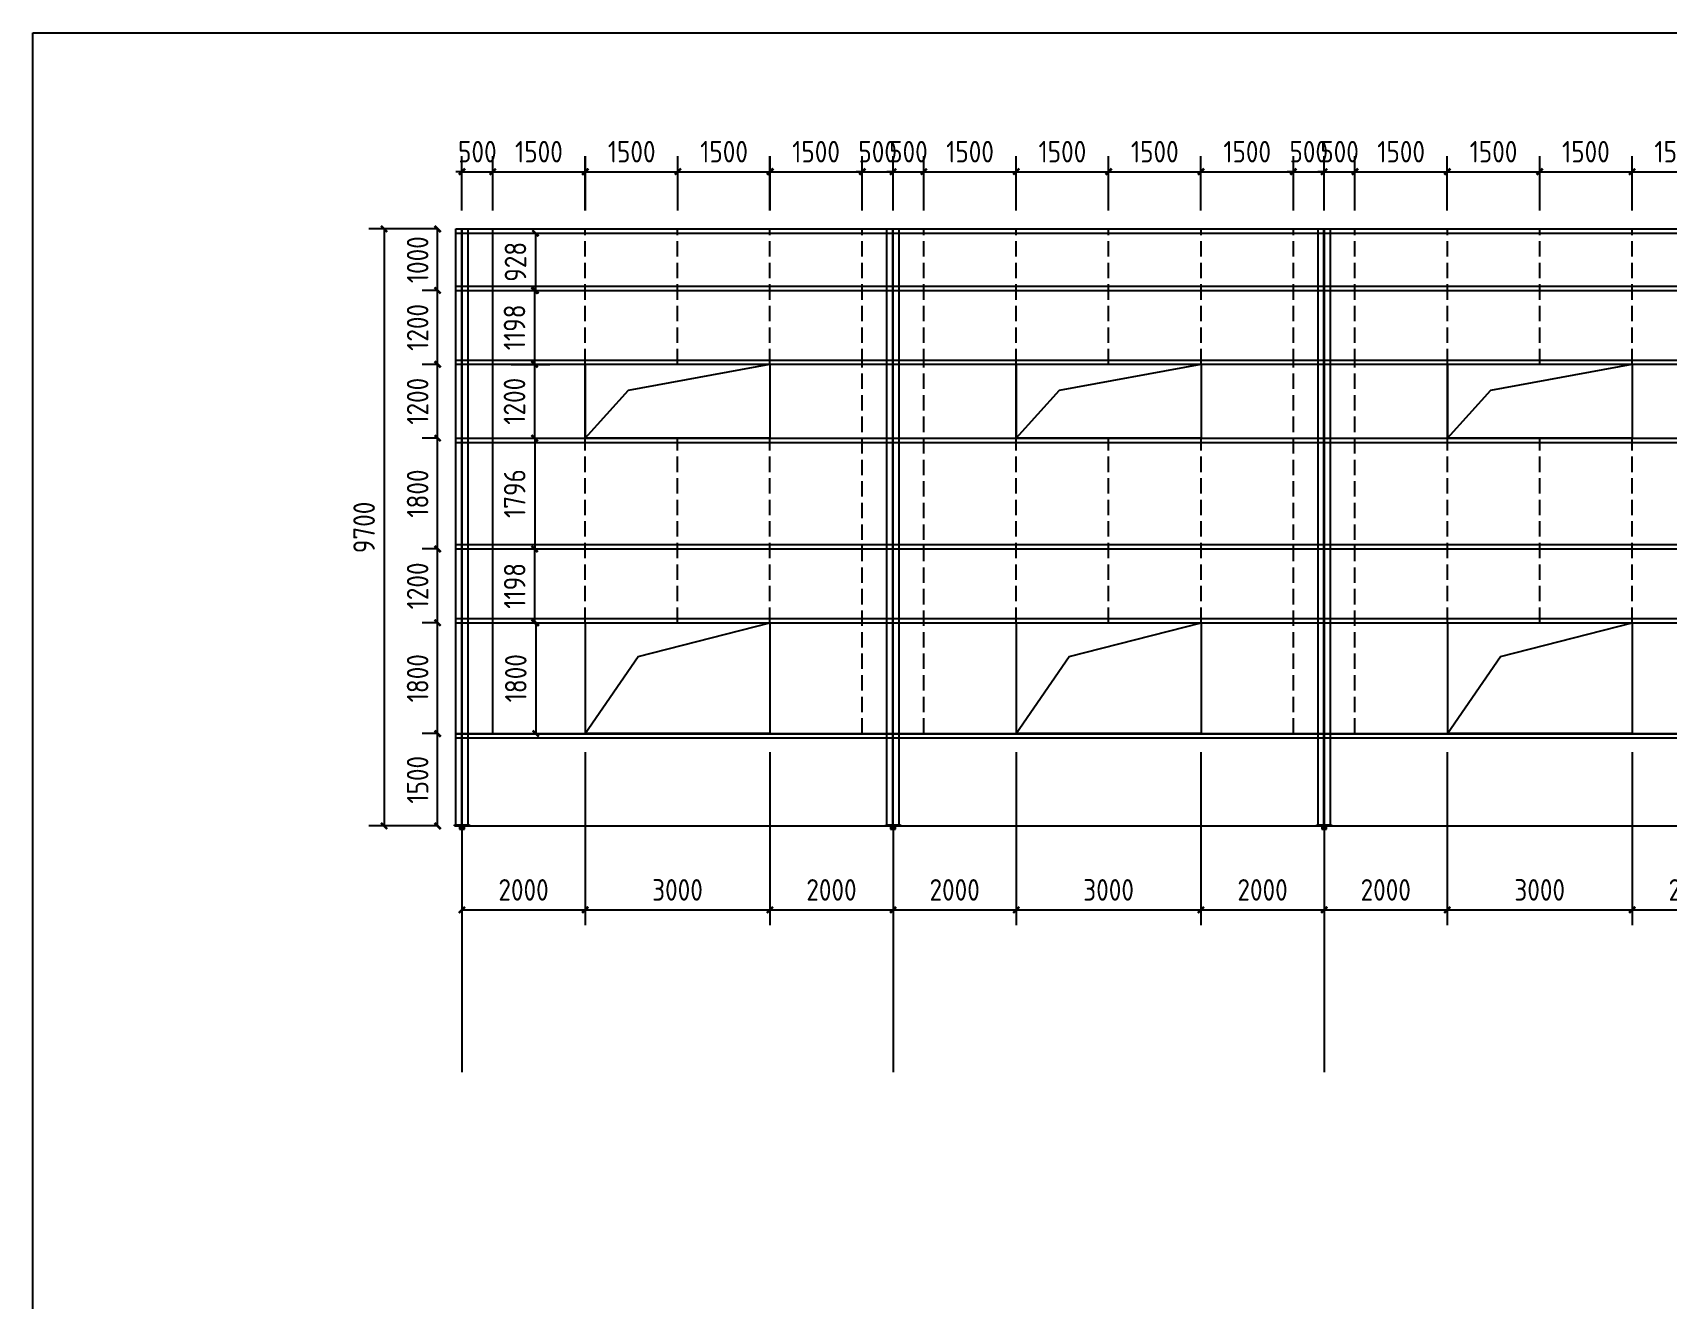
# Model space of a CAD drawing. Extents: x 102162 to 621267, y -39398 to 328893.
# Drawn here: x 414012 to 440554, y 181522 to 202102 of the extents above; entities that cross this region are included whole.
import ezdxf

# ---------------------------------------------------------------- set-up
doc = ezdxf.new("R2010")
doc.units = 0
doc.header["$LTSCALE"] = 1000
doc.header["$MEASUREMENT"] = 0
doc.linetypes.add('DASH', pattern=[0.35, 0.25, -0.1])
doc.layers.add('AXIS', color=3, linetype='Continuous')
doc.layers.add('DOTE', color=1, linetype='Continuous')
doc.styles.get("Standard").update_dxf_attribs({"font": 'gbenor.shx', "bigfont": 'gbcbig.shx'})
doc.dimstyles.get("Standard").update_dxf_attribs({"dimscale": 100, "dimtxt": 3.5, "dimasz": 1, "dimexe": 2.5, "dimexo": 3, "dimgap": 1.5, "dimtad": 1, "dimdec": 0, "dimzin": 0, "dimdsep": 46, "dimtxsty": 'Standard', "dimblk": 'ARCHTICK', "dimcen": 0.09, "dimadec": 0, "dimazin": 0, "dimtfac": 1, "dimtdec": 0, "dimtix": 1, "dimtmove": 2, "dimatfit": 3, "dimfxl": 1, "dimtolj": 1, "dimtzin": 0, "dimarcsym": 0})

# ---------------------------------------------------------------- blocks, each defined once
blk = doc.blocks.new('_ArchTick')
at = {"color": 0, "linetype": 'ByBlock', "const_width": 0.4}
blk.add_lwpolyline([(-0.5, -0.5), (0.5, 0.5)], dxfattribs=at)
blk = doc.blocks.new('*D9393')
at = {"color": 0, "lineweight": -2}
for p, q in [((420582, 190713), (420337, 190713)), ((420587, 189213), (420587, 190713)), ((420562, 189213), (420337, 189213))]:
    blk.add_line(p, q, dxfattribs=at)
at = {"layer": 'Defpoints', "color": 0}
for p in [(420587, 190713), (420882, 190713), (420862, 189213)]:
    blk.add_point(p, dxfattribs=at)
at = {"color": 0, "lineweight": -2, "xscale": 100, "yscale": 100, "zscale": 100}
for p, rotation in [((420587, 190713), 90), ((420587, 189213), 270)]:
    blk.add_blockref('_ArchTick', p, dxfattribs=dict(at, rotation=rotation))
at = {"color": 0, "insert": (420262, 189963), "char_height": 350, "attachment_point": 5, "rotation": 90}
blk.add_mtext('\\A1;1500', dxfattribs=at)
blk = doc.blocks.new('*D9394')
at = {"color": 0, "lineweight": -2}
for p, q in [((420582, 192513), (420337, 192513)), ((420587, 190713), (420587, 192513)), ((420582, 190713), (420337, 190713))]:
    blk.add_line(p, q, dxfattribs=at)
at = {"layer": 'Defpoints', "color": 0}
for p in [(420587, 192513), (420882, 192513), (420882, 190713)]:
    blk.add_point(p, dxfattribs=at)
at = {"color": 0, "lineweight": -2, "xscale": 100, "yscale": 100, "zscale": 100}
for p, rotation in [((420587, 192513), 90), ((420587, 190713), 270)]:
    blk.add_blockref('_ArchTick', p, dxfattribs=dict(at, rotation=rotation))
at = {"color": 0, "insert": (420262, 191613), "char_height": 350, "attachment_point": 5, "rotation": 90}
blk.add_mtext('\\A1;1800', dxfattribs=at)
blk = doc.blocks.new('*D9395')
at = {"color": 0, "lineweight": -2}
for p, q in [((420582, 193713), (420337, 193713)), ((420587, 192513), (420587, 193713)), ((420582, 192513), (420337, 192513))]:
    blk.add_line(p, q, dxfattribs=at)
at = {"layer": 'Defpoints', "color": 0}
for p in [(420587, 193713), (420882, 193713), (420882, 192513)]:
    blk.add_point(p, dxfattribs=at)
at = {"color": 0, "lineweight": -2, "xscale": 100, "yscale": 100, "zscale": 100}
for p, rotation in [((420587, 193713), 90), ((420587, 192513), 270)]:
    blk.add_blockref('_ArchTick', p, dxfattribs=dict(at, rotation=rotation))
at = {"color": 0, "insert": (420262, 193113), "char_height": 350, "attachment_point": 5, "rotation": 90}
blk.add_mtext('\\A1;1200', dxfattribs=at)
blk = doc.blocks.new('*D9396')
at = {"color": 0, "lineweight": -2}
for p, q in [((420582, 195513), (420337, 195513)), ((420587, 193713), (420587, 195513)), ((420582, 193713), (420337, 193713))]:
    blk.add_line(p, q, dxfattribs=at)
at = {"layer": 'Defpoints', "color": 0}
for p in [(420587, 195513), (420882, 195513), (420882, 193713)]:
    blk.add_point(p, dxfattribs=at)
at = {"color": 0, "lineweight": -2, "xscale": 100, "yscale": 100, "zscale": 100}
for p, rotation in [((420587, 195513), 90), ((420587, 193713), 270)]:
    blk.add_blockref('_ArchTick', p, dxfattribs=dict(at, rotation=rotation))
at = {"color": 0, "insert": (420262, 194613), "char_height": 350, "attachment_point": 5, "rotation": 90}
blk.add_mtext('\\A1;1800', dxfattribs=at)
blk = doc.blocks.new('*D9397')
at = {"color": 0, "lineweight": -2}
for p, q in [((420582, 196713), (420337, 196713)), ((420587, 195513), (420587, 196713)), ((420582, 195513), (420337, 195513))]:
    blk.add_line(p, q, dxfattribs=at)
at = {"layer": 'Defpoints', "color": 0}
for p in [(420587, 196713), (420882, 196713), (420882, 195513)]:
    blk.add_point(p, dxfattribs=at)
at = {"color": 0, "lineweight": -2, "xscale": 100, "yscale": 100, "zscale": 100}
for p, rotation in [((420587, 196713), 90), ((420587, 195513), 270)]:
    blk.add_blockref('_ArchTick', p, dxfattribs=dict(at, rotation=rotation))
at = {"color": 0, "insert": (420262, 196113), "char_height": 350, "attachment_point": 5, "rotation": 90}
blk.add_mtext('\\A1;1200', dxfattribs=at)
blk = doc.blocks.new('*D9398')
at = {"color": 0, "lineweight": -2}
for p, q in [((420582, 197913), (420337, 197913)), ((420587, 196713), (420587, 197913)), ((420582, 196713), (420337, 196713))]:
    blk.add_line(p, q, dxfattribs=at)
at = {"layer": 'Defpoints', "color": 0}
for p in [(420587, 197913), (420882, 197913), (420882, 196713)]:
    blk.add_point(p, dxfattribs=at)
at = {"color": 0, "lineweight": -2, "xscale": 100, "yscale": 100, "zscale": 100}
for p, rotation in [((420587, 197913), 90), ((420587, 196713), 270)]:
    blk.add_blockref('_ArchTick', p, dxfattribs=dict(at, rotation=rotation))
at = {"color": 0, "insert": (420262, 197313), "char_height": 350, "attachment_point": 5, "rotation": 90}
blk.add_mtext('\\A1;1200', dxfattribs=at)
blk = doc.blocks.new('*D9399')
at = {"color": 0, "lineweight": -2}
for p, q in [((420582, 198913), (420337, 198913)), ((420587, 197913), (420587, 198913)), ((420582, 197913), (420337, 197913))]:
    blk.add_line(p, q, dxfattribs=at)
at = {"layer": 'Defpoints', "color": 0}
for p in [(420587, 198913), (420882, 198913), (420882, 197913)]:
    blk.add_point(p, dxfattribs=at)
at = {"color": 0, "lineweight": -2, "xscale": 100, "yscale": 100, "zscale": 100}
for p, rotation in [((420587, 198913), 90), ((420587, 197913), 270)]:
    blk.add_blockref('_ArchTick', p, dxfattribs=dict(at, rotation=rotation))
at = {"color": 0, "insert": (420262, 198413), "char_height": 350, "attachment_point": 5, "rotation": 90}
blk.add_mtext('\\A1;1000', dxfattribs=at)
blk = doc.blocks.new('*D9400')
at = {"color": 0, "lineweight": -2}
for p, q in [((420582, 198913), (419468, 198913)), ((419718, 198913), (419718, 189213)), ((420582, 189213), (419468, 189213))]:
    blk.add_line(p, q, dxfattribs=at)
at = {"layer": 'Defpoints', "color": 0}
for p in [(420882, 198913), (419718, 189213), (420882, 189213)]:
    blk.add_point(p, dxfattribs=at)
at = {"color": 0, "lineweight": -2, "xscale": 100, "yscale": 100, "zscale": 100}
for p, rotation in [((419718, 198913), 90), ((419718, 189213), 270)]:
    blk.add_blockref('_ArchTick', p, dxfattribs=dict(at, rotation=rotation))
at = {"color": 0, "insert": (419393, 194063), "char_height": 350, "attachment_point": 5, "rotation": 90}
blk.add_mtext('\\A1;9700', dxfattribs=at)
blk = doc.blocks.new('*D9330')
at = {"color": 0, "lineweight": -2}
for p, q in [((422982, 190413), (422982, 187599)), ((420982, 188913), (420982, 187599)), ((420982, 187849), (422982, 187849))]:
    blk.add_line(p, q, dxfattribs=at)
at = {"layer": 'Defpoints', "color": 0}
for p in [(422982, 190713), (420982, 189213), (422982, 187849)]:
    blk.add_point(p, dxfattribs=at)
at = {"color": 0, "lineweight": -2, "xscale": 100, "yscale": 100, "zscale": 100, "rotation": 180}
blk.add_blockref('_ArchTick', (420982, 187849), dxfattribs=at)
at = {"color": 0, "lineweight": -2, "xscale": 100, "yscale": 100, "zscale": 100}
blk.add_blockref('_ArchTick', (422982, 187849), dxfattribs=at)
at = {"color": 0, "insert": (421982, 188174), "char_height": 350, "attachment_point": 5}
blk.add_mtext('\\A1;2000', dxfattribs=at)
blk = doc.blocks.new('*D9331')
at = {"color": 0, "lineweight": -2}
for p, q in [((422982, 190413), (422982, 187599)), ((425982, 190413), (425982, 187599)), ((422982, 187849), (425982, 187849))]:
    blk.add_line(p, q, dxfattribs=at)
at = {"layer": 'Defpoints', "color": 0}
for p in [(422982, 190713), (425982, 190713), (425982, 187849)]:
    blk.add_point(p, dxfattribs=at)
at = {"color": 0, "lineweight": -2, "xscale": 100, "yscale": 100, "zscale": 100, "rotation": 180}
blk.add_blockref('_ArchTick', (422982, 187849), dxfattribs=at)
at = {"color": 0, "lineweight": -2, "xscale": 100, "yscale": 100, "zscale": 100}
blk.add_blockref('_ArchTick', (425982, 187849), dxfattribs=at)
at = {"color": 0, "insert": (424482, 188174), "char_height": 350, "attachment_point": 5}
blk.add_mtext('\\A1;3000', dxfattribs=at)
blk = doc.blocks.new('*D9332')
at = {"color": 0, "lineweight": -2}
for p, q in [((425982, 190413), (425982, 187599)), ((427982, 188913), (427982, 187599)), ((425982, 187849), (427982, 187849))]:
    blk.add_line(p, q, dxfattribs=at)
at = {"layer": 'Defpoints', "color": 0}
for p in [(425982, 190713), (427982, 189213), (427982, 187849)]:
    blk.add_point(p, dxfattribs=at)
at = {"color": 0, "lineweight": -2, "xscale": 100, "yscale": 100, "zscale": 100, "rotation": 180}
blk.add_blockref('_ArchTick', (425982, 187849), dxfattribs=at)
at = {"color": 0, "lineweight": -2, "xscale": 100, "yscale": 100, "zscale": 100}
blk.add_blockref('_ArchTick', (427982, 187849), dxfattribs=at)
at = {"color": 0, "insert": (426982, 188174), "char_height": 350, "attachment_point": 5}
blk.add_mtext('\\A1;2000', dxfattribs=at)
blk = doc.blocks.new('*D9333')
at = {"color": 0, "lineweight": -2}
for p, q in [((429982, 190413), (429982, 187599)), ((427982, 188913), (427982, 187599)), ((427982, 187849), (429982, 187849))]:
    blk.add_line(p, q, dxfattribs=at)
at = {"layer": 'Defpoints', "color": 0}
for p in [(429982, 190713), (427982, 189213), (429982, 187849)]:
    blk.add_point(p, dxfattribs=at)
at = {"color": 0, "lineweight": -2, "xscale": 100, "yscale": 100, "zscale": 100, "rotation": 180}
blk.add_blockref('_ArchTick', (427982, 187849), dxfattribs=at)
at = {"color": 0, "lineweight": -2, "xscale": 100, "yscale": 100, "zscale": 100}
blk.add_blockref('_ArchTick', (429982, 187849), dxfattribs=at)
at = {"color": 0, "insert": (428982, 188174), "char_height": 350, "attachment_point": 5}
blk.add_mtext('\\A1;2000', dxfattribs=at)
blk = doc.blocks.new('*D9334')
at = {"color": 0, "lineweight": -2}
for p, q in [((429982, 190413), (429982, 187599)), ((432982, 190413), (432982, 187599)), ((429982, 187849), (432982, 187849))]:
    blk.add_line(p, q, dxfattribs=at)
at = {"layer": 'Defpoints', "color": 0}
for p in [(429982, 190713), (432982, 190713), (432982, 187849)]:
    blk.add_point(p, dxfattribs=at)
at = {"color": 0, "lineweight": -2, "xscale": 100, "yscale": 100, "zscale": 100, "rotation": 180}
blk.add_blockref('_ArchTick', (429982, 187849), dxfattribs=at)
at = {"color": 0, "lineweight": -2, "xscale": 100, "yscale": 100, "zscale": 100}
blk.add_blockref('_ArchTick', (432982, 187849), dxfattribs=at)
at = {"color": 0, "insert": (431482, 188174), "char_height": 350, "attachment_point": 5}
blk.add_mtext('\\A1;3000', dxfattribs=at)
blk = doc.blocks.new('*D9335')
at = {"color": 0, "lineweight": -2}
for p, q in [((432982, 190413), (432982, 187599)), ((434982, 188913), (434982, 187599)), ((432982, 187849), (434982, 187849))]:
    blk.add_line(p, q, dxfattribs=at)
at = {"layer": 'Defpoints', "color": 0}
for p in [(432982, 190713), (434982, 189213), (434982, 187849)]:
    blk.add_point(p, dxfattribs=at)
at = {"color": 0, "lineweight": -2, "xscale": 100, "yscale": 100, "zscale": 100, "rotation": 180}
blk.add_blockref('_ArchTick', (432982, 187849), dxfattribs=at)
at = {"color": 0, "lineweight": -2, "xscale": 100, "yscale": 100, "zscale": 100}
blk.add_blockref('_ArchTick', (434982, 187849), dxfattribs=at)
at = {"color": 0, "insert": (433982, 188174), "char_height": 350, "attachment_point": 5}
blk.add_mtext('\\A1;2000', dxfattribs=at)
blk = doc.blocks.new('*D9336')
at = {"color": 0, "lineweight": -2}
for p, q in [((436982, 190413), (436982, 187599)), ((434982, 188913), (434982, 187599)), ((434982, 187849), (436982, 187849))]:
    blk.add_line(p, q, dxfattribs=at)
at = {"layer": 'Defpoints', "color": 0}
for p in [(436982, 190713), (434982, 189213), (436982, 187849)]:
    blk.add_point(p, dxfattribs=at)
at = {"color": 0, "lineweight": -2, "xscale": 100, "yscale": 100, "zscale": 100, "rotation": 180}
blk.add_blockref('_ArchTick', (434982, 187849), dxfattribs=at)
at = {"color": 0, "lineweight": -2, "xscale": 100, "yscale": 100, "zscale": 100}
blk.add_blockref('_ArchTick', (436982, 187849), dxfattribs=at)
at = {"color": 0, "insert": (435982, 188174), "char_height": 350, "attachment_point": 5}
blk.add_mtext('\\A1;2000', dxfattribs=at)
blk = doc.blocks.new('*D9337')
at = {"color": 0, "lineweight": -2}
for p, q in [((436982, 190413), (436982, 187599)), ((439982, 190413), (439982, 187599)), ((436982, 187849), (439982, 187849))]:
    blk.add_line(p, q, dxfattribs=at)
at = {"layer": 'Defpoints', "color": 0}
for p in [(436982, 190713), (439982, 190713), (439982, 187849)]:
    blk.add_point(p, dxfattribs=at)
at = {"color": 0, "lineweight": -2, "xscale": 100, "yscale": 100, "zscale": 100, "rotation": 180}
blk.add_blockref('_ArchTick', (436982, 187849), dxfattribs=at)
at = {"color": 0, "lineweight": -2, "xscale": 100, "yscale": 100, "zscale": 100}
blk.add_blockref('_ArchTick', (439982, 187849), dxfattribs=at)
at = {"color": 0, "insert": (438482, 188174), "char_height": 350, "attachment_point": 5}
blk.add_mtext('\\A1;3000', dxfattribs=at)
blk = doc.blocks.new('*D9338')
at = {"color": 0, "lineweight": -2}
for p, q in [((439982, 190413), (439982, 187599)), ((441982, 188913), (441982, 187599)), ((439982, 187849), (441982, 187849))]:
    blk.add_line(p, q, dxfattribs=at)
at = {"layer": 'Defpoints', "color": 0}
for p in [(439982, 190713), (441982, 189213), (441982, 187849)]:
    blk.add_point(p, dxfattribs=at)
at = {"color": 0, "lineweight": -2, "xscale": 100, "yscale": 100, "zscale": 100, "rotation": 180}
blk.add_blockref('_ArchTick', (439982, 187849), dxfattribs=at)
at = {"color": 0, "lineweight": -2, "xscale": 100, "yscale": 100, "zscale": 100}
blk.add_blockref('_ArchTick', (441982, 187849), dxfattribs=at)
at = {"color": 0, "insert": (440982, 188174), "char_height": 350, "attachment_point": 5}
blk.add_mtext('\\A1;2000', dxfattribs=at)
blk = doc.blocks.new('*D9157')
at = {"color": 0, "lineweight": -2}
for p, q in [((420982, 199213), (420982, 200093)), ((421482, 199213), (421482, 200093)), ((420982, 199843), (420882, 199843)), ((420982, 199843), (421482, 199843)), ((421482, 199843), (421582, 199843))]:
    blk.add_line(p, q, dxfattribs=at)
at = {"layer": 'Defpoints', "color": 0}
for p in [(421482, 199843), (420982, 198913), (421482, 198913)]:
    blk.add_point(p, dxfattribs=at)
at = {"color": 0, "lineweight": -2, "xscale": 100, "yscale": 100, "zscale": 100}
blk.add_blockref('_ArchTick', (420982, 199843), dxfattribs=at)
at = {"color": 0, "lineweight": -2, "xscale": 100, "yscale": 100, "zscale": 100, "rotation": 180}
blk.add_blockref('_ArchTick', (421482, 199843), dxfattribs=at)
at = {"color": 0, "insert": (421232, 200168), "char_height": 350, "attachment_point": 5}
blk.add_mtext('\\A1;500', dxfattribs=at)
blk = doc.blocks.new('*D9158')
at = {"color": 0, "lineweight": -2}
for p, q in [((421482, 199213), (421482, 200093)), ((422982, 199213), (422982, 200093)), ((421482, 199843), (422982, 199843))]:
    blk.add_line(p, q, dxfattribs=at)
at = {"layer": 'Defpoints', "color": 0}
for p in [(422982, 199843), (421482, 198913), (422982, 198913)]:
    blk.add_point(p, dxfattribs=at)
at = {"color": 0, "lineweight": -2, "xscale": 100, "yscale": 100, "zscale": 100, "rotation": 180}
blk.add_blockref('_ArchTick', (421482, 199843), dxfattribs=at)
at = {"color": 0, "lineweight": -2, "xscale": 100, "yscale": 100, "zscale": 100}
blk.add_blockref('_ArchTick', (422982, 199843), dxfattribs=at)
at = {"color": 0, "insert": (422232, 200168), "char_height": 350, "attachment_point": 5}
blk.add_mtext('\\A1;1500', dxfattribs=at)
blk = doc.blocks.new('*D9159')
at = {"color": 0, "lineweight": -2}
for p, q in [((425982, 199213), (425982, 200093)), ((427482, 199213), (427482, 200093)), ((425982, 199843), (427482, 199843))]:
    blk.add_line(p, q, dxfattribs=at)
at = {"layer": 'Defpoints', "color": 0}
for p in [(427482, 199843), (425982, 198913), (427482, 198913)]:
    blk.add_point(p, dxfattribs=at)
at = {"color": 0, "lineweight": -2, "xscale": 100, "yscale": 100, "zscale": 100, "rotation": 180}
blk.add_blockref('_ArchTick', (425982, 199843), dxfattribs=at)
at = {"color": 0, "lineweight": -2, "xscale": 100, "yscale": 100, "zscale": 100}
blk.add_blockref('_ArchTick', (427482, 199843), dxfattribs=at)
at = {"color": 0, "insert": (426732, 200168), "char_height": 350, "attachment_point": 5}
blk.add_mtext('\\A1;1500', dxfattribs=at)
blk = doc.blocks.new('*D9160')
at = {"color": 0, "lineweight": -2}
for p, q in [((427482, 199213), (427482, 200093)), ((427982, 199213), (427982, 200093)), ((427482, 199843), (427382, 199843)), ((427482, 199843), (427982, 199843)), ((427982, 199843), (428082, 199843))]:
    blk.add_line(p, q, dxfattribs=at)
at = {"layer": 'Defpoints', "color": 0}
for p in [(427982, 199843), (427482, 198913), (427982, 198913)]:
    blk.add_point(p, dxfattribs=at)
at = {"color": 0, "lineweight": -2, "xscale": 100, "yscale": 100, "zscale": 100}
blk.add_blockref('_ArchTick', (427482, 199843), dxfattribs=at)
at = {"color": 0, "lineweight": -2, "xscale": 100, "yscale": 100, "zscale": 100, "rotation": 180}
blk.add_blockref('_ArchTick', (427982, 199843), dxfattribs=at)
at = {"color": 0, "insert": (427732, 200168), "char_height": 350, "attachment_point": 5}
blk.add_mtext('\\A1;500', dxfattribs=at)
blk = doc.blocks.new('*D9161')
at = {"color": 0, "lineweight": -2}
for p, q in [((427982, 199213), (427982, 200093)), ((428482, 199213), (428482, 200093)), ((427982, 199843), (427882, 199843)), ((427982, 199843), (428482, 199843)), ((428482, 199843), (428582, 199843))]:
    blk.add_line(p, q, dxfattribs=at)
at = {"layer": 'Defpoints', "color": 0}
for p in [(428482, 199843), (427982, 198913), (428482, 198913)]:
    blk.add_point(p, dxfattribs=at)
at = {"color": 0, "lineweight": -2, "xscale": 100, "yscale": 100, "zscale": 100}
blk.add_blockref('_ArchTick', (427982, 199843), dxfattribs=at)
at = {"color": 0, "lineweight": -2, "xscale": 100, "yscale": 100, "zscale": 100, "rotation": 180}
blk.add_blockref('_ArchTick', (428482, 199843), dxfattribs=at)
at = {"color": 0, "insert": (428232, 200168), "char_height": 350, "attachment_point": 5}
blk.add_mtext('\\A1;500', dxfattribs=at)
blk = doc.blocks.new('*D9162')
at = {"color": 0, "lineweight": -2}
for p, q in [((428482, 199213), (428482, 200093)), ((429982, 199213), (429982, 200093)), ((428482, 199843), (429982, 199843))]:
    blk.add_line(p, q, dxfattribs=at)
at = {"layer": 'Defpoints', "color": 0}
for p in [(429982, 199843), (428482, 198913), (429982, 198913)]:
    blk.add_point(p, dxfattribs=at)
at = {"color": 0, "lineweight": -2, "xscale": 100, "yscale": 100, "zscale": 100, "rotation": 180}
blk.add_blockref('_ArchTick', (428482, 199843), dxfattribs=at)
at = {"color": 0, "lineweight": -2, "xscale": 100, "yscale": 100, "zscale": 100}
blk.add_blockref('_ArchTick', (429982, 199843), dxfattribs=at)
at = {"color": 0, "insert": (429232, 200168), "char_height": 350, "attachment_point": 5}
blk.add_mtext('\\A1;1500', dxfattribs=at)
blk = doc.blocks.new('*D9163')
at = {"color": 0, "lineweight": -2}
for p, q in [((432982, 199213), (432982, 200093)), ((434482, 199213), (434482, 200093)), ((432982, 199843), (434482, 199843))]:
    blk.add_line(p, q, dxfattribs=at)
at = {"layer": 'Defpoints', "color": 0}
for p in [(434482, 199843), (432982, 198913), (434482, 198913)]:
    blk.add_point(p, dxfattribs=at)
at = {"color": 0, "lineweight": -2, "xscale": 100, "yscale": 100, "zscale": 100, "rotation": 180}
blk.add_blockref('_ArchTick', (432982, 199843), dxfattribs=at)
at = {"color": 0, "lineweight": -2, "xscale": 100, "yscale": 100, "zscale": 100}
blk.add_blockref('_ArchTick', (434482, 199843), dxfattribs=at)
at = {"color": 0, "insert": (433732, 200168), "char_height": 350, "attachment_point": 5}
blk.add_mtext('\\A1;1500', dxfattribs=at)
blk = doc.blocks.new('*D9164')
at = {"color": 0, "lineweight": -2}
for p, q in [((434482, 199213), (434482, 200093)), ((434982, 199213), (434982, 200093)), ((434482, 199843), (434382, 199843)), ((434482, 199843), (434982, 199843)), ((434982, 199843), (435082, 199843))]:
    blk.add_line(p, q, dxfattribs=at)
at = {"layer": 'Defpoints', "color": 0}
for p in [(434982, 199843), (434482, 198913), (434982, 198913)]:
    blk.add_point(p, dxfattribs=at)
at = {"color": 0, "lineweight": -2, "xscale": 100, "yscale": 100, "zscale": 100}
blk.add_blockref('_ArchTick', (434482, 199843), dxfattribs=at)
at = {"color": 0, "lineweight": -2, "xscale": 100, "yscale": 100, "zscale": 100, "rotation": 180}
blk.add_blockref('_ArchTick', (434982, 199843), dxfattribs=at)
at = {"color": 0, "insert": (434732, 200168), "char_height": 350, "attachment_point": 5}
blk.add_mtext('\\A1;500', dxfattribs=at)
blk = doc.blocks.new('*D9165')
at = {"color": 0, "lineweight": -2}
for p, q in [((434982, 199213), (434982, 200093)), ((435482, 199213), (435482, 200093)), ((434982, 199843), (434882, 199843)), ((434982, 199843), (435482, 199843)), ((435482, 199843), (435582, 199843))]:
    blk.add_line(p, q, dxfattribs=at)
at = {"layer": 'Defpoints', "color": 0}
for p in [(435482, 199843), (434982, 198913), (435482, 198913)]:
    blk.add_point(p, dxfattribs=at)
at = {"color": 0, "lineweight": -2, "xscale": 100, "yscale": 100, "zscale": 100}
blk.add_blockref('_ArchTick', (434982, 199843), dxfattribs=at)
at = {"color": 0, "lineweight": -2, "xscale": 100, "yscale": 100, "zscale": 100, "rotation": 180}
blk.add_blockref('_ArchTick', (435482, 199843), dxfattribs=at)
at = {"color": 0, "insert": (435232, 200168), "char_height": 350, "attachment_point": 5}
blk.add_mtext('\\A1;500', dxfattribs=at)
blk = doc.blocks.new('*D9166')
at = {"color": 0, "lineweight": -2}
for p, q in [((435482, 199213), (435482, 200093)), ((436982, 199213), (436982, 200093)), ((435482, 199843), (436982, 199843))]:
    blk.add_line(p, q, dxfattribs=at)
at = {"layer": 'Defpoints', "color": 0}
for p in [(436982, 199843), (435482, 198913), (436982, 198913)]:
    blk.add_point(p, dxfattribs=at)
at = {"color": 0, "lineweight": -2, "xscale": 100, "yscale": 100, "zscale": 100, "rotation": 180}
blk.add_blockref('_ArchTick', (435482, 199843), dxfattribs=at)
at = {"color": 0, "lineweight": -2, "xscale": 100, "yscale": 100, "zscale": 100}
blk.add_blockref('_ArchTick', (436982, 199843), dxfattribs=at)
at = {"color": 0, "insert": (436232, 200168), "char_height": 350, "attachment_point": 5}
blk.add_mtext('\\A1;1500', dxfattribs=at)
blk = doc.blocks.new('*D9167')
at = {"color": 0, "lineweight": -2}
for p, q in [((439982, 199213), (439982, 200093)), ((441482, 199213), (441482, 200093)), ((439982, 199843), (441482, 199843))]:
    blk.add_line(p, q, dxfattribs=at)
at = {"layer": 'Defpoints', "color": 0}
for p in [(441482, 199843), (439982, 198913), (441482, 198913)]:
    blk.add_point(p, dxfattribs=at)
at = {"color": 0, "lineweight": -2, "xscale": 100, "yscale": 100, "zscale": 100, "rotation": 180}
blk.add_blockref('_ArchTick', (439982, 199843), dxfattribs=at)
at = {"color": 0, "lineweight": -2, "xscale": 100, "yscale": 100, "zscale": 100}
blk.add_blockref('_ArchTick', (441482, 199843), dxfattribs=at)
at = {"color": 0, "insert": (440732, 200168), "char_height": 350, "attachment_point": 5}
blk.add_mtext('\\A1;1500', dxfattribs=at)
blk = doc.blocks.new('*D9192')
at = {"color": 0, "lineweight": -2}
for p, q in [((422988, 199213), (422988, 200093)), ((424488, 199213), (424488, 200093)), ((422988, 199843), (424488, 199843))]:
    blk.add_line(p, q, dxfattribs=at)
at = {"layer": 'Defpoints', "color": 0}
for p in [(424488, 199843), (422988, 198913), (424488, 198913)]:
    blk.add_point(p, dxfattribs=at)
at = {"color": 0, "lineweight": -2, "xscale": 100, "yscale": 100, "zscale": 100, "rotation": 180}
blk.add_blockref('_ArchTick', (422988, 199843), dxfattribs=at)
at = {"color": 0, "lineweight": -2, "xscale": 100, "yscale": 100, "zscale": 100}
blk.add_blockref('_ArchTick', (424488, 199843), dxfattribs=at)
at = {"color": 0, "insert": (423738, 200168), "char_height": 350, "attachment_point": 5}
blk.add_mtext('\\A1;1500', dxfattribs=at)
blk = doc.blocks.new('*D9193')
at = {"color": 0, "lineweight": -2}
for p, q in [((424488, 199213), (424488, 200093)), ((425988, 199213), (425988, 200093)), ((424488, 199843), (425988, 199843))]:
    blk.add_line(p, q, dxfattribs=at)
at = {"layer": 'Defpoints', "color": 0}
for p in [(425988, 199843), (424488, 198913), (425988, 198913)]:
    blk.add_point(p, dxfattribs=at)
at = {"color": 0, "lineweight": -2, "xscale": 100, "yscale": 100, "zscale": 100, "rotation": 180}
blk.add_blockref('_ArchTick', (424488, 199843), dxfattribs=at)
at = {"color": 0, "lineweight": -2, "xscale": 100, "yscale": 100, "zscale": 100}
blk.add_blockref('_ArchTick', (425988, 199843), dxfattribs=at)
at = {"color": 0, "insert": (425238, 200168), "char_height": 350, "attachment_point": 5}
blk.add_mtext('\\A1;1500', dxfattribs=at)
blk = doc.blocks.new('*D9194')
at = {"color": 0, "lineweight": -2}
for p, q in [((429982, 199213), (429982, 200093)), ((431482, 199213), (431482, 200093)), ((429982, 199843), (431482, 199843))]:
    blk.add_line(p, q, dxfattribs=at)
at = {"layer": 'Defpoints', "color": 0}
for p in [(431482, 199843), (429982, 198913), (431482, 198913)]:
    blk.add_point(p, dxfattribs=at)
at = {"color": 0, "lineweight": -2, "xscale": 100, "yscale": 100, "zscale": 100, "rotation": 180}
blk.add_blockref('_ArchTick', (429982, 199843), dxfattribs=at)
at = {"color": 0, "lineweight": -2, "xscale": 100, "yscale": 100, "zscale": 100}
blk.add_blockref('_ArchTick', (431482, 199843), dxfattribs=at)
at = {"color": 0, "insert": (430732, 200168), "char_height": 350, "attachment_point": 5}
blk.add_mtext('\\A1;1500', dxfattribs=at)
blk = doc.blocks.new('*D9195')
at = {"color": 0, "lineweight": -2}
for p, q in [((431482, 199213), (431482, 200093)), ((432982, 199213), (432982, 200093)), ((431482, 199843), (432982, 199843))]:
    blk.add_line(p, q, dxfattribs=at)
at = {"layer": 'Defpoints', "color": 0}
for p in [(432982, 199843), (431482, 198913), (432982, 198913)]:
    blk.add_point(p, dxfattribs=at)
at = {"color": 0, "lineweight": -2, "xscale": 100, "yscale": 100, "zscale": 100, "rotation": 180}
blk.add_blockref('_ArchTick', (431482, 199843), dxfattribs=at)
at = {"color": 0, "lineweight": -2, "xscale": 100, "yscale": 100, "zscale": 100}
blk.add_blockref('_ArchTick', (432982, 199843), dxfattribs=at)
at = {"color": 0, "insert": (432232, 200168), "char_height": 350, "attachment_point": 5}
blk.add_mtext('\\A1;1500', dxfattribs=at)
blk = doc.blocks.new('*D9196')
at = {"color": 0, "lineweight": -2}
for p, q in [((436982, 199213), (436982, 200093)), ((438482, 199213), (438482, 200093)), ((436982, 199843), (438482, 199843))]:
    blk.add_line(p, q, dxfattribs=at)
at = {"layer": 'Defpoints', "color": 0}
for p in [(438482, 199843), (436982, 198913), (438482, 198913)]:
    blk.add_point(p, dxfattribs=at)
at = {"color": 0, "lineweight": -2, "xscale": 100, "yscale": 100, "zscale": 100, "rotation": 180}
blk.add_blockref('_ArchTick', (436982, 199843), dxfattribs=at)
at = {"color": 0, "lineweight": -2, "xscale": 100, "yscale": 100, "zscale": 100}
blk.add_blockref('_ArchTick', (438482, 199843), dxfattribs=at)
at = {"color": 0, "insert": (437732, 200168), "char_height": 350, "attachment_point": 5}
blk.add_mtext('\\A1;1500', dxfattribs=at)
blk = doc.blocks.new('*D9197')
at = {"color": 0, "lineweight": -2}
for p, q in [((438482, 199213), (438482, 200093)), ((439982, 199213), (439982, 200093)), ((438482, 199843), (439982, 199843))]:
    blk.add_line(p, q, dxfattribs=at)
at = {"layer": 'Defpoints', "color": 0}
for p in [(439982, 199843), (438482, 198913), (439982, 198913)]:
    blk.add_point(p, dxfattribs=at)
at = {"color": 0, "lineweight": -2, "xscale": 100, "yscale": 100, "zscale": 100, "rotation": 180}
blk.add_blockref('_ArchTick', (438482, 199843), dxfattribs=at)
at = {"color": 0, "lineweight": -2, "xscale": 100, "yscale": 100, "zscale": 100}
blk.add_blockref('_ArchTick', (439982, 199843), dxfattribs=at)
at = {"color": 0, "insert": (439232, 200168), "char_height": 350, "attachment_point": 5}
blk.add_mtext('\\A1;1500', dxfattribs=at)
blk = doc.blocks.new('*D9321')
at = {"color": 0, "lineweight": -2}
for p, q in [((421782, 198843), (422426, 198843)), ((422176, 198843), (422176, 197915)), ((421782, 197915), (422426, 197915))]:
    blk.add_line(p, q, dxfattribs=at)
at = {"layer": 'Defpoints', "color": 0}
for p in [(421482, 198843), (421482, 197915), (422176, 197915)]:
    blk.add_point(p, dxfattribs=at)
at = {"color": 0, "lineweight": -2, "xscale": 100, "yscale": 100, "zscale": 100}
for p, rotation in [((422176, 198843), 90), ((422176, 197915), 270)]:
    blk.add_blockref('_ArchTick', p, dxfattribs=dict(at, rotation=rotation))
at = {"color": 0, "insert": (421851, 198379), "char_height": 350, "attachment_point": 5, "rotation": 90}
blk.add_mtext('\\A1;928', dxfattribs=at)
blk = doc.blocks.new('*D9322')
at = {"color": 0, "lineweight": -2}
for p, q in [((421782, 197913), (422410, 197913)), ((422160, 197913), (422160, 196715)), ((421782, 196715), (422410, 196715))]:
    blk.add_line(p, q, dxfattribs=at)
at = {"layer": 'Defpoints', "color": 0}
for p in [(421482, 197913), (421482, 196715), (422160, 196715)]:
    blk.add_point(p, dxfattribs=at)
at = {"color": 0, "lineweight": -2, "xscale": 100, "yscale": 100, "zscale": 100}
for p, rotation in [((422160, 197913), 90), ((422160, 196715), 270)]:
    blk.add_blockref('_ArchTick', p, dxfattribs=dict(at, rotation=rotation))
at = {"color": 0, "insert": (421835, 197314), "char_height": 350, "attachment_point": 5, "rotation": 90}
blk.add_mtext('\\A1;1198', dxfattribs=at)
blk = doc.blocks.new('*D9323')
at = {"color": 0, "lineweight": -2}
for p, q in [((421782, 196713), (422410, 196713)), ((422160, 196713), (422160, 195513)), ((421782, 195513), (422410, 195513))]:
    blk.add_line(p, q, dxfattribs=at)
at = {"layer": 'Defpoints', "color": 0}
for p in [(421482, 196713), (421482, 195513), (422160, 195513)]:
    blk.add_point(p, dxfattribs=at)
at = {"color": 0, "lineweight": -2, "xscale": 100, "yscale": 100, "zscale": 100}
for p, rotation in [((422160, 196713), 90), ((422160, 195513), 270)]:
    blk.add_blockref('_ArchTick', p, dxfattribs=dict(at, rotation=rotation))
at = {"color": 0, "insert": (421835, 196113), "char_height": 350, "attachment_point": 5, "rotation": 90}
blk.add_mtext('\\A1;1200', dxfattribs=at)
blk = doc.blocks.new('*D9324')
at = {"color": 0, "lineweight": -2}
for p, q in [((421782, 195511), (422413, 195511)), ((422163, 195511), (422163, 193715)), ((421782, 193715), (422413, 193715))]:
    blk.add_line(p, q, dxfattribs=at)
at = {"layer": 'Defpoints', "color": 0}
for p in [(421482, 195511), (421482, 193715), (422163, 193715)]:
    blk.add_point(p, dxfattribs=at)
at = {"color": 0, "lineweight": -2, "xscale": 100, "yscale": 100, "zscale": 100}
for p, rotation in [((422163, 195511), 90), ((422163, 193715), 270)]:
    blk.add_blockref('_ArchTick', p, dxfattribs=dict(at, rotation=rotation))
at = {"color": 0, "insert": (421838, 194613), "char_height": 350, "attachment_point": 5, "rotation": 90}
blk.add_mtext('\\A1;1796', dxfattribs=at)
blk = doc.blocks.new('*D9325')
at = {"color": 0, "lineweight": -2}
for p, q in [((421782, 192513), (422431, 192513)), ((422181, 192513), (422181, 190713)), ((421782, 190713), (422431, 190713))]:
    blk.add_line(p, q, dxfattribs=at)
at = {"layer": 'Defpoints', "color": 0}
for p in [(421482, 192513), (421482, 190713), (422181, 190713)]:
    blk.add_point(p, dxfattribs=at)
at = {"color": 0, "lineweight": -2, "xscale": 100, "yscale": 100, "zscale": 100}
for p, rotation in [((422181, 192513), 90), ((422181, 190713), 270)]:
    blk.add_blockref('_ArchTick', p, dxfattribs=dict(at, rotation=rotation))
at = {"color": 0, "insert": (421856, 191613), "char_height": 350, "attachment_point": 5, "rotation": 90}
blk.add_mtext('\\A1;1800', dxfattribs=at)
blk = doc.blocks.new('*D9326')
at = {"color": 0, "lineweight": -2}
for p, q in [((421782, 193713), (422413, 193713)), ((422163, 192515), (422163, 193713)), ((421782, 192515), (422413, 192515))]:
    blk.add_line(p, q, dxfattribs=at)
at = {"layer": 'Defpoints', "color": 0}
for p in [(421482, 193713), (422163, 193713), (421482, 192515)]:
    blk.add_point(p, dxfattribs=at)
at = {"color": 0, "lineweight": -2, "xscale": 100, "yscale": 100, "zscale": 100}
for p, rotation in [((422163, 193713), 90), ((422163, 192515), 270)]:
    blk.add_blockref('_ArchTick', p, dxfattribs=dict(at, rotation=rotation))
at = {"color": 0, "insert": (421838, 193114), "char_height": 350, "attachment_point": 5, "rotation": 90}
blk.add_mtext('\\A1;1198', dxfattribs=at)

msp = doc.modelspace()

# ---------------------------------------------------------------- linework, layer by layer
for p, q in [((420882.3, 198913.3), (463082.3, 198913.3)), ((420882.3, 198845.3), (463082.3, 198845.3)), ((420882.3, 198843.3), (463082.3, 198843.3)), ((420882.3, 197983.3), (463082.3, 197983.3)), ((420882.3, 197915.3), (463082.3, 197915.3)), ((420882.3, 197913.3), (463082.3, 197913.3)), ((420882.3, 196783.3), (463082.3, 196783.3)), ((420882.3, 196715.3), (463082.3, 196715.3)), ((420882.3, 196713.3), (463082.3, 196713.3)), ((422982.3, 196713.3), (422982.3, 195513.3)), ((423686.6, 196291.7), (425982.3, 196713.3)), ((425982.3, 196713.3), (425982.3, 195513.3)), ((429982.3, 196713.3), (429982.3, 195513.3)), ((430686.6, 196291.7), (432982.3, 196713.3)), ((432982.3, 196713.3), (432982.3, 195513.3)), ((436982.3, 196713.3), (436982.3, 195513.3)), ((437686.6, 196291.7), (439982.3, 196713.3)), ((439982.3, 196713.3), (439982.3, 195513.3)), ((422982.3, 195513.3), (423686.6, 196291.7)), ((429982.3, 195513.3), (430686.6, 196291.7)), ((436982.3, 195513.3), (437686.6, 196291.7)), ((420882.3, 195513.3), (463082.3, 195513.3)), ((420882.3, 195511.3), (463082.3, 195511.3)), ((420882.3, 195443.3), (463082.3, 195443.3)), ((420882.3, 193783.3), (463082.3, 193783.3)), ((420882.3, 193715.3), (463082.3, 193715.3)), ((420882.3, 193713.3), (463082.3, 193713.3)), ((420882.3, 192583.3), (463082.3, 192583.3)), ((420882.3, 192515.3), (463082.3, 192515.3)), ((420882.3, 192513.3), (463082.3, 192513.3)), ((422982.3, 192513.3), (422982.3, 190713.3)), ((423842.7, 191965.9), (425982.3, 192513.3)), ((425982.3, 192513.3), (425982.3, 190713.3)), ((429982.3, 192513.3), (429982.3, 190713.3)), ((430842.7, 191965.9), (432982.3, 192513.3)), ((432982.3, 192513.3), (432982.3, 190713.3)), ((436982.3, 192513.3), (436982.3, 190713.3)), ((437842.7, 191965.9), (439982.3, 192513.3)), ((439982.3, 192513.3), (439982.3, 190713.3)), ((422982.3, 190713.3), (423842.7, 191965.9)), ((429982.3, 190713.3), (430842.7, 191965.9)), ((436982.3, 190713.3), (437842.7, 191965.9)), ((420882.3, 190713.3), (463082.3, 190713.3)), ((420882.3, 190711.3), (463082.3, 190711.3)), ((420882.3, 190643.3), (463082.3, 190643.3)), ((420862.3, 189213.3), (463102.3, 189213.3))]:
    msp.add_line(p, q)
at = {"color": 6}
for p, q in [((422982.3, 196713.3), (425982.3, 196713.3)), ((422982.3, 195513.3), (422982.3, 196713.3)), ((425982.3, 196713.3), (425982.3, 195513.3)), ((429982.3, 196713.3), (432982.3, 196713.3)), ((429982.3, 195513.3), (429982.3, 196713.3)), ((432982.3, 196713.3), (432982.3, 195513.3)), ((436982.3, 196713.3), (439982.3, 196713.3)), ((436982.3, 195513.3), (436982.3, 196713.3)), ((439982.3, 196713.3), (439982.3, 195513.3)), ((425982.3, 195513.3), (422982.3, 195513.3)), ((432982.3, 195513.3), (429982.3, 195513.3)), ((439982.3, 195513.3), (436982.3, 195513.3)), ((422982.3, 192513.3), (422982.3, 190713.3)), ((422982.3, 192513.3), (425982.3, 192513.3)), ((425982.3, 192513.3), (425982.3, 190713.3)), ((429982.3, 192513.3), (429982.3, 190713.3)), ((429982.3, 192513.3), (432982.3, 192513.3)), ((432982.3, 192513.3), (432982.3, 190713.3)), ((436982.3, 192513.3), (436982.3, 190713.3)), ((436982.3, 192513.3), (439982.3, 192513.3)), ((439982.3, 192513.3), (439982.3, 190713.3)), ((425982.3, 190713.3), (422982.3, 190713.3)), ((432982.3, 190713.3), (429982.3, 190713.3)), ((439982.3, 190713.3), (436982.3, 190713.3)), ((420942.3, 189213.3), (420942.3, 189163.3)), ((420942.3, 189163.3), (421022.3, 189163.3)), ((420952.3, 189213.3), (420952.3, 189163.3)), ((421012.3, 189163.3), (421012.3, 189213.3)), ((421022.3, 189163.3), (421022.3, 189213.3)), ((427942.3, 189213.3), (427942.3, 189163.3)), ((427942.3, 189163.3), (428022.3, 189163.3)), ((427952.3, 189213.3), (427952.3, 189163.3)), ((428012.3, 189163.3), (428012.3, 189213.3)), ((428022.3, 189163.3), (428022.3, 189213.3)), ((434942.3, 189213.3), (434942.3, 189163.3)), ((434942.3, 189163.3), (435022.3, 189163.3)), ((434952.3, 189213.3), (434952.3, 189163.3)), ((435012.3, 189163.3), (435012.3, 189213.3)), ((435022.3, 189163.3), (435022.3, 189213.3))]:
    msp.add_line(p, q, dxfattribs=at)
at = {"color": 2}
for p, q in [((420862.3, 189213.3), (420862.3, 189233.3)), ((420862.3, 189233.3), (421102.3, 189233.3)), ((420982.3, 189213.3), (420862.3, 189213.3)), ((421102.3, 189213.3), (420982.3, 189213.3)), ((421102.3, 189233.3), (421102.3, 189213.3)), ((427862.3, 189213.3), (427862.3, 189233.3)), ((427862.3, 189233.3), (428102.3, 189233.3)), ((427982.3, 189213.3), (427862.3, 189213.3)), ((428102.3, 189213.3), (427982.3, 189213.3)), ((428102.3, 189233.3), (428102.3, 189213.3)), ((434862.3, 189213.3), (434862.3, 189233.3)), ((434862.3, 189233.3), (435102.3, 189233.3)), ((434982.3, 189213.3), (434862.3, 189213.3)), ((435102.3, 189213.3), (434982.3, 189213.3)), ((435102.3, 189233.3), (435102.3, 189213.3))]:
    msp.add_line(p, q, dxfattribs=at)
msp.add_lwpolyline([(414011.7, 202101.7), (473411.7, 202101.7), (473411.7, 160101.7), (414011.7, 160101.7)], close=True)
at = {"layer": 'AXIS'}
for p, q in [((420982.3, 189213.3), (420982.3, 185213.3)), ((427982.3, 189213.3), (427982.3, 185213.3)), ((434982.3, 189213.3), (434982.3, 185213.3))]:
    msp.add_line(p, q, dxfattribs=at)
at = {"layer": 'DOTE', "color": 0}
for p, q in [((420882.3, 189213.3), (420882.3, 198913.3)), ((420979.3, 189213.3), (420979.3, 198913.3)), ((420985.3, 189213.3), (420985.3, 198913.3)), ((421082.3, 189213.3), (421082.3, 198913.3)), ((427882.3, 189213.3), (427882.3, 198913.3)), ((427979.3, 189213.3), (427979.3, 198913.3)), ((427985.3, 189213.3), (427985.3, 198913.3)), ((428082.3, 189213.3), (428082.3, 198913.3)), ((434882.3, 189213.3), (434882.3, 198913.3)), ((434979.3, 189213.3), (434979.3, 198913.3)), ((434985.3, 189213.3), (434985.3, 198913.3)), ((435082.3, 189213.3), (435082.3, 198913.3))]:
    msp.add_line(p, q, dxfattribs=at)
at = {"layer": 'DOTE'}
for p, q in [((420982.3, 189163.3), (420982.3, 198913.3)), ((427982.3, 189163.3), (427982.3, 198913.3)), ((427982.3, 189163.3), (427982.3, 198913.3)), ((434982.3, 189163.3), (434982.3, 198913.3)), ((434982.3, 189163.3), (434982.3, 198913.3))]:
    msp.add_line(p, q, dxfattribs=at)
at = {"layer": 'DOTE', "color": 4}
for p, q in [((421482.3, 195513.3), (421482.3, 198913.3)), ((421482.3, 190713.3), (421482.3, 195513.3))]:
    msp.add_line(p, q, dxfattribs=at)
at = {"layer": 'DOTE', "color": 4, "linetype": 'DASH'}
for p, q in [((422982.3, 196713.3), (422982.3, 198913.3)), ((424482.3, 196713.3), (424482.3, 198913.3)), ((425982.3, 196713.3), (425982.3, 198913.3)), ((427482.3, 196713.3), (427482.3, 198913.3)), ((428482.3, 196713.3), (428482.3, 198913.3)), ((429982.3, 196713.3), (429982.3, 198913.3)), ((431482.3, 196713.3), (431482.3, 198913.3)), ((432982.3, 196713.3), (432982.3, 198913.3)), ((434482.3, 196713.3), (434482.3, 198913.3)), ((435482.3, 196713.3), (435482.3, 198913.3)), ((436982.3, 196713.3), (436982.3, 198913.3)), ((438482.3, 196713.3), (438482.3, 198913.3)), ((439982.3, 196713.3), (439982.3, 198913.3)), ((427482.3, 190713.3), (427482.3, 196713.3)), ((428482.3, 190713.3), (428482.3, 196713.3)), ((434482.3, 190713.3), (434482.3, 196713.3)), ((435482.3, 190713.3), (435482.3, 196713.3)), ((422982.3, 192513.3), (422982.3, 195513.3)), ((424482.3, 192513.3), (424482.3, 195513.3)), ((425982.3, 192513.3), (425982.3, 195513.3)), ((429982.3, 192513.3), (429982.3, 195513.3)), ((431482.3, 192513.3), (431482.3, 195513.3)), ((432982.3, 192513.3), (432982.3, 195513.3)), ((436982.3, 192513.3), (436982.3, 195513.3)), ((438482.3, 192513.3), (438482.3, 195513.3)), ((439982.3, 192513.3), (439982.3, 195513.3))]:
    msp.add_line(p, q, dxfattribs=at)

# ---------------------------------------------------------------- dimensions: what is measured, and where the dimension line sits
for base, p1, p2, picture, middle in [((421482.3, 199843.1), (420982.3, 198913.3), (421482.3, 198913.3), '*D9157', (421232.3, 200168.1)), ((422982.3, 199843.1), (421482.3, 198913.3), (422982.3, 198913.3), '*D9158', (422232.3, 200168.1)), ((424488.3, 199843.1), (422988.3, 198913.3), (424488.3, 198913.3), '*D9192', (423738.3, 200168.1)), ((425988.3, 199843.1), (424488.3, 198913.3), (425988.3, 198913.3), '*D9193', (425238.3, 200168.1)), ((427482.3, 199843.1), (425982.3, 198913.3), (427482.3, 198913.3), '*D9159', (426732.3, 200168.1)), ((427982.3, 199843.1), (427482.3, 198913.3), (427982.3, 198913.3), '*D9160', (427732.3, 200168.1)), ((428482.3, 199843.1), (427982.3, 198913.3), (428482.3, 198913.3), '*D9161', (428232.3, 200168.1)), ((429982.3, 199843.1), (428482.3, 198913.3), (429982.3, 198913.3), '*D9162', (429232.3, 200168.1)), ((431482.3, 199843.1), (429982.3, 198913.3), (431482.3, 198913.3), '*D9194', (430732.3, 200168.1)), ((432982.3, 199843.1), (431482.3, 198913.3), (432982.3, 198913.3), '*D9195', (432232.3, 200168.1)), ((434482.3, 199843.1), (432982.3, 198913.3), (434482.3, 198913.3), '*D9163', (433732.3, 200168.1)), ((434982.3, 199843.1), (434482.3, 198913.3), (434982.3, 198913.3), '*D9164', (434732.3, 200168.1)), ((435482.3, 199843.1), (434982.3, 198913.3), (435482.3, 198913.3), '*D9165', (435232.3, 200168.1)), ((436982.3, 199843.1), (435482.3, 198913.3), (436982.3, 198913.3), '*D9166', (436232.3, 200168.1)), ((438482.3, 199843.1), (436982.3, 198913.3), (438482.3, 198913.3), '*D9196', (437732.3, 200168.1)), ((439982.3, 199843.1), (438482.3, 198913.3), (439982.3, 198913.3), '*D9197', (439232.3, 200168.1)), ((441482.3, 199843.1), (439982.3, 198913.3), (441482.3, 198913.3), '*D9167', (440732.3, 200168.1)), ((422982.3, 187849.2), (420982.3, 189213.3), (422982.3, 190713.3), '*D9330', (421982.3, 188174.2)), ((425982.3, 187849.2), (422982.3, 190713.3), (425982.3, 190713.3), '*D9331', (424482.3, 188174.2)), ((427982.3, 187849.2), (425982.3, 190713.3), (427982.3, 189213.3), '*D9332', (426982.3, 188174.2)), ((429982.3, 187849.2), (427982.3, 189213.3), (429982.3, 190713.3), '*D9333', (428982.3, 188174.2)), ((432982.3, 187849.2), (429982.3, 190713.3), (432982.3, 190713.3), '*D9334', (431482.3, 188174.2)), ((434982.3, 187849.2), (432982.3, 190713.3), (434982.3, 189213.3), '*D9335', (433982.3, 188174.2)), ((436982.3, 187849.2), (434982.3, 189213.3), (436982.3, 190713.3), '*D9336', (435982.3, 188174.2)), ((439982.3, 187849.2), (436982.3, 190713.3), (439982.3, 190713.3), '*D9337', (438482.3, 188174.2)), ((441982.3, 187849.2), (439982.3, 190713.3), (441982.3, 189213.3), '*D9338', (440982.3, 188174.2))]:
    dim = msp.add_linear_dim(base=base, p1=p1, p2=p2, dimstyle='Standard')
    dim.commit()
    dim.dimension.update_dxf_attribs({"geometry": picture, "text_midpoint": middle})
dim = msp.add_aligned_dim(p1=(420882.3, 198913.3), p2=(420882.3, 189213.3), distance=-1164.1, dimstyle='Standard')
dim.commit()
dim.dimension.update_dxf_attribs({"geometry": '*D9400', "text_midpoint": (419393.1, 194063.3)})
for base, p1, p2, picture, middle in [((420587.4, 198913.3), (420882.3, 197913.3), (420882.3, 198913.3), '*D9399', (420262.4, 198413.3)), ((422175.6, 197915.3), (421482.3, 198843.3), (421482.3, 197915.3), '*D9321', (421850.6, 198379.3)), ((420587.4, 197913.3), (420882.3, 196713.3), (420882.3, 197913.3), '*D9398', (420262.4, 197313.3)), ((422159.8, 196715.3), (421482.3, 197913.3), (421482.3, 196715.3), '*D9322', (421834.8, 197314.3)), ((420587.4, 196713.3), (420882.3, 195513.3), (420882.3, 196713.3), '*D9397', (420262.4, 196113.3)), ((422160.5, 195513.3), (421482.3, 196713.3), (421482.3, 195513.3), '*D9323', (421835.5, 196113.3)), ((420587.4, 195513.3), (420882.3, 193713.3), (420882.3, 195513.3), '*D9396', (420262.4, 194613.3)), ((422162.7, 193715.3), (421482.3, 195511.3), (421482.3, 193715.3), '*D9324', (421837.7, 194613.3)), ((420587.4, 193713.3), (420882.3, 192513.3), (420882.3, 193713.3), '*D9395', (420262.4, 193113.3)), ((422163.3, 193713.3), (421482.3, 192515.3), (421482.3, 193713.3), '*D9326', (421838.3, 193114.3)), ((420587.4, 192513.3), (420882.3, 190713.3), (420882.3, 192513.3), '*D9394', (420262.4, 191613.3)), ((422180.6, 190713.3), (421482.3, 192513.3), (421482.3, 190713.3), '*D9325', (421855.6, 191613.3)), ((420587.4, 190713.3), (420862.3, 189213.3), (420882.3, 190713.3), '*D9393', (420262.4, 189963.3))]:
    dim = msp.add_linear_dim(base=base, p1=p1, p2=p2, angle=90, dimstyle='Standard')
    dim.commit()
    dim.dimension.update_dxf_attribs({"geometry": picture, "text_midpoint": middle})

doc.saveas('drawing.dxf')
